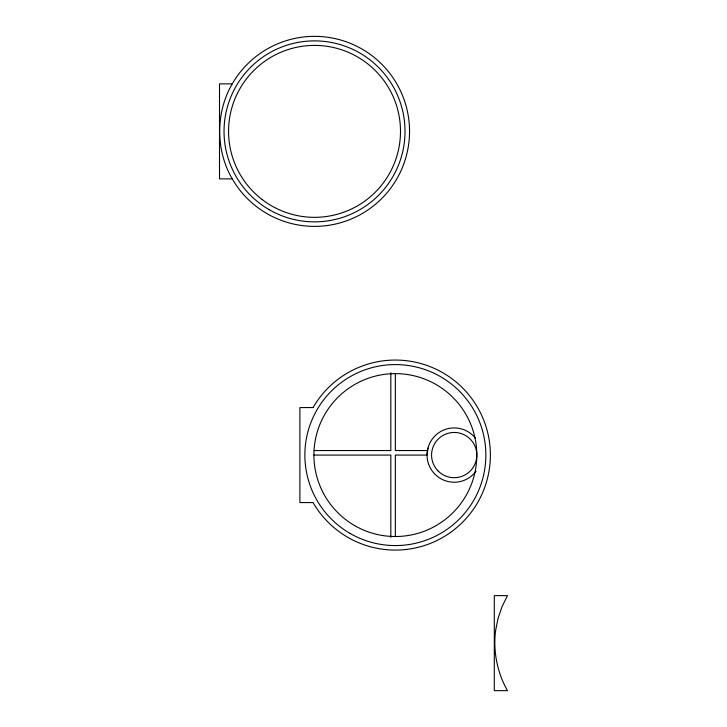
<?xml version="1.0" encoding="UTF-8"?>
<svg xmlns="http://www.w3.org/2000/svg" width="727" height="727" viewBox="0 0 727 727"><rect width="100%" height="100%" fill="white"/><g stroke="black" fill="none" stroke-linecap="round" stroke-linejoin="round"><path stroke-width="1.09" d="M427.958 448.05L427.04 455.075L395.361 455.075L395.361 536.517M232.24 83.859C215.492 112.685 215.492 150.053 232.24 178.878A95.019 95.019 0 0 0 375.605 204.151A95.019 95.019 0 0 0 375.605 58.578A95.019 95.019 0 0 0 232.24 83.859L219.509 83.859L219.509 178.878L232.24 178.878M314.182 450.549L390.835 450.549L390.835 372.769M427.63 450.549L395.361 450.549L395.361 373.633M313.919 455.075L390.835 455.075L390.835 537.38M476.031 471.196A27.144 27.144 0 0 1 436.227 475.431A27.144 27.144 0 0 1 435.473 435.409A27.144 27.144 0 0 1 475.403 438.145M495.569 630.736C492.997 651.347 497.223 672.593 507.491 690.65L494.305 690.65L494.305 595.631L507.491 595.631L501.993 606.781L497.995 618.55L495.569 630.736M313.073 407.565L299.897 407.565L299.897 502.584L313.073 502.584A95.019 95.019 0 0 0 456.438 527.857A95.019 95.019 0 0 0 456.438 382.284A95.019 95.019 0 0 0 313.073 407.565M354.64 525.603A81.442 81.442 0 0 0 476.812 455.075A81.442 81.442 0 0 0 354.64 384.538A81.442 81.442 0 0 0 354.64 525.603M350.114 533.445A90.493 90.493 0 0 0 485.854 455.075A90.493 90.493 0 0 0 350.114 376.704A90.493 90.493 0 0 0 350.114 533.445M438.19 471.069A22.619 22.619 0 0 0 476.04 460.927A22.619 22.619 0 0 0 448.332 433.219A22.619 22.619 0 0 0 438.19 471.069M269.281 209.739A90.493 90.493 0 0 0 405.021 131.369A90.493 90.493 0 0 0 269.281 52.998A90.493 90.493 0 0 0 269.281 209.739M262.193 199.571A85.968 85.968 0 0 0 399.759 142.592A85.968 85.968 0 0 0 281.631 51.944A85.968 85.968 0 0 0 262.193 199.571"/></g></svg>
